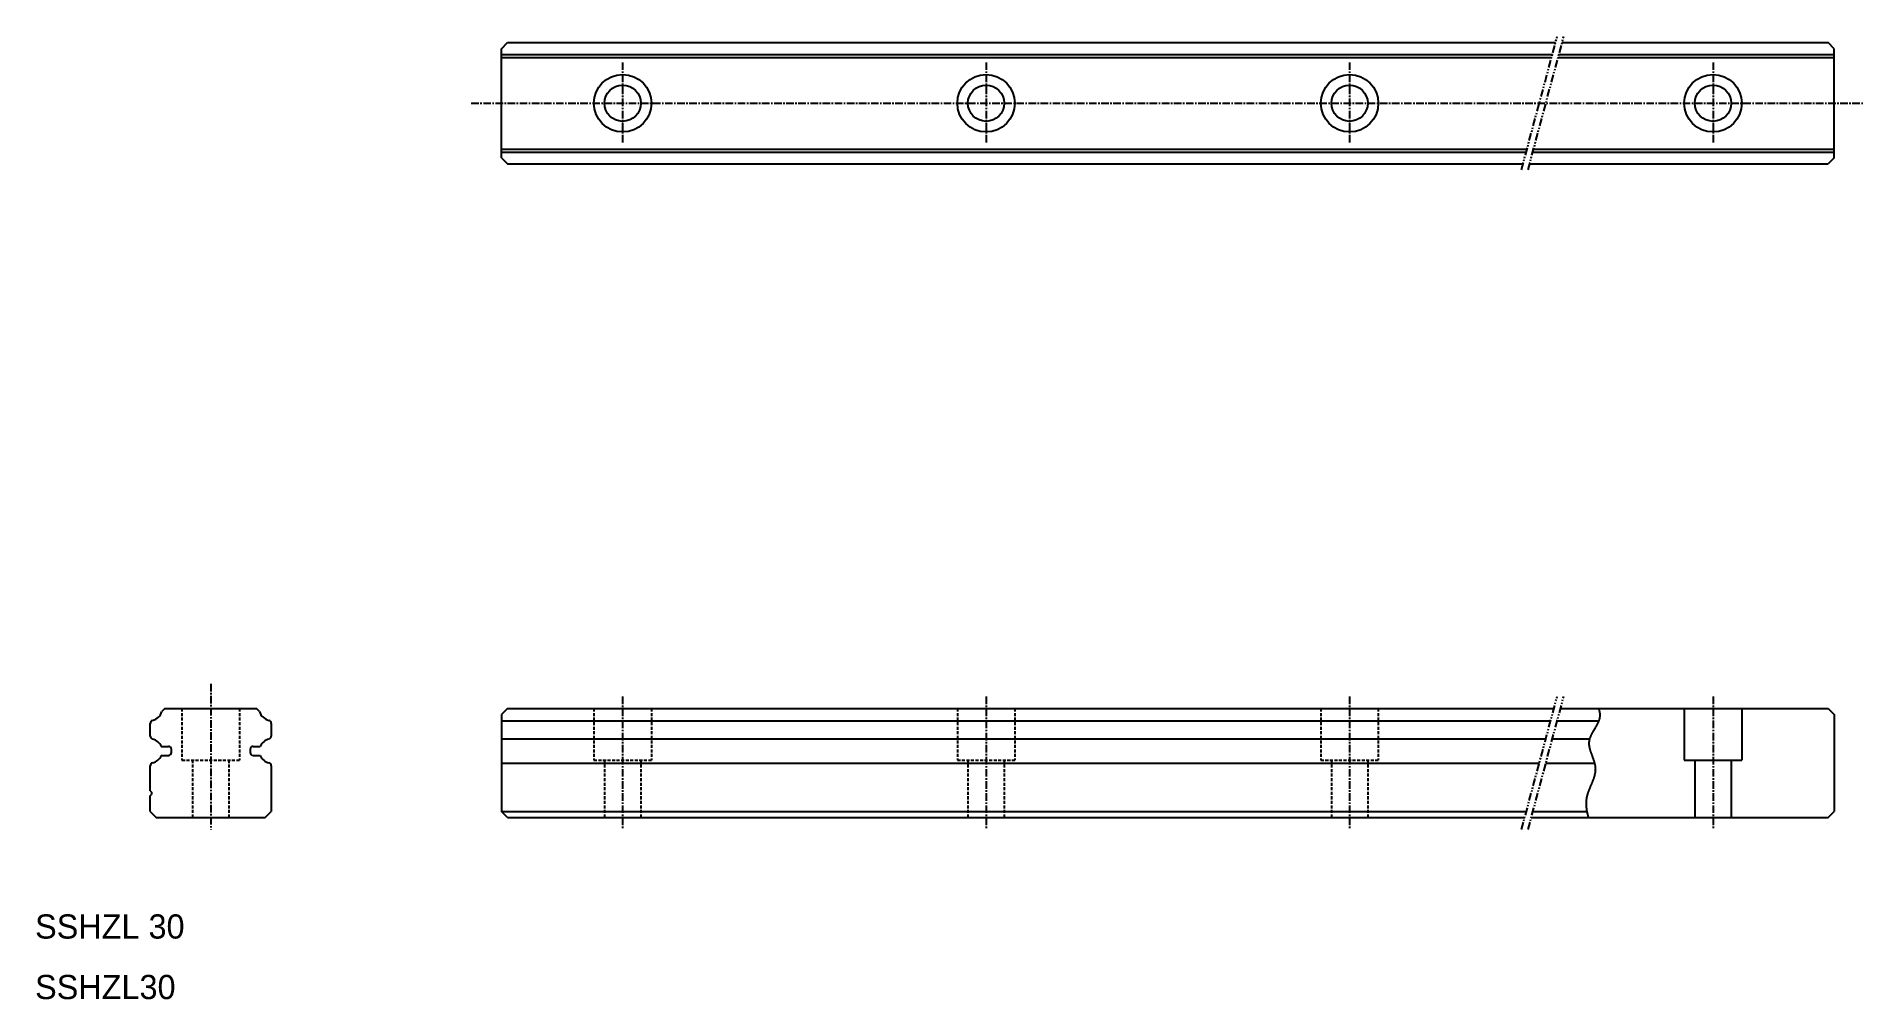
# Model space of a CAD drawing. Extents: x 10 to 312, y 10 to 169.
import ezdxf

# ---------------------------------------------------------------- set-up
doc = ezdxf.new("R2010")
doc.units = 0
for name, pattern in [('CENTER', [2, 1.25, -0.25, 0.25, -0.25]), ('DASHED', [0.75, 0.5, -0.25]), ('PHANTOM', [2.5, 1.25, -0.25, 0.25, -0.25, 0.25, -0.25])]:
    doc.linetypes.add(name, pattern=pattern)
doc.layers.get('0').update_dxf_attribs({"linetype": 'CONTINUOUS'})
doc.layers.add('CENTER', color=1, linetype='CENTER')

msp = doc.modelspace()

# ---------------------------------------------------------------- linework, layer by layer
at = {"color": 3, "linetype": 'PHANTOM'}
for p, q in [((255.38, 147.01), (261.28, 169.01)), ((256.47, 147.01), (262.36, 169.01)), ((255.38, 38), (261.28, 60)), ((256.47, 38), (262.36, 60))]:
    msp.add_line(p, q, dxfattribs=at)
at = {"color": 7, "linetype": 'CONTINUOUS'}
for p, q in [((87, 167), (88, 168)), ((87, 149), (87, 167)), ((87, 166.07), (260.49, 166.07)), ((88, 168), (261.01, 168)), ((261.57, 166.07), (307, 166.07)), ((262.09, 168), (306, 168)), ((307, 167), (306, 168)), ((307, 149), (307, 167)), ((87, 165.57), (260.35, 165.57)), ((261.44, 165.57), (307, 165.57)), ((87, 150.43), (256.3, 150.43)), ((87, 149.93), (256.16, 149.93)), ((87, 149), (88, 148)), ((88, 148), (255.65, 148)), ((256.73, 148), (306, 148)), ((257.25, 149.93), (307, 149.93)), ((257.38, 150.43), (307, 150.43)), ((307, 149), (306, 148)), ((31.43, 58), (30.93, 57.5)), ((31.43, 58), (46.57, 58)), ((47.07, 57.5), (46.57, 58)), ((88, 58), (87, 57)), ((88, 58), (260.74, 58)), ((261.83, 58), (306, 58)), ((282.25, 58), (282.25, 49.5)), ((291.75, 58), (291.75, 49.5)), ((306, 58), (307, 57)), ((29, 53.45), (29, 55.55)), ((49, 55.55), (49, 53.45)), ((87, 57), (87, 41)), ((87, 55.99), (260.2, 55.99)), ((261.29, 55.99), (268.14, 55.99)), ((307, 57), (307, 41)), ((30.84, 51.75), (32, 51.75)), ((46, 51.75), (47.16, 51.75)), ((87, 53.01), (259.41, 53.01)), ((260.49, 53.01), (266.63, 53.01)), ((29, 44.42), (29, 48.55)), ((30.84, 50.25), (32, 50.25)), ((32.5, 50.75), (32.5, 51.25)), ((45.5, 51.25), (45.5, 50.75)), ((46, 50.25), (47.16, 50.25)), ((49, 48.55), (49, 41)), ((87, 48.99), (258.33, 48.99)), ((259.41, 48.99), (267.43, 48.99)), ((282.25, 49.5), (291.75, 49.5)), ((284, 49.5), (284, 40)), ((290, 49.5), (290, 40)), ((29, 44.42), (29.21, 44.21)), ((29, 43.58), (29.21, 43.79)), ((29, 41), (29, 43.58)), ((29, 41), (30, 40)), ((30, 40), (48, 40)), ((48, 40), (49, 41)), ((87, 41), (256.19, 41)), ((88, 40), (87, 41)), ((88, 40), (255.92, 40)), ((257, 40), (306, 40)), ((257.27, 41), (266.18, 41)), ((306, 40), (307, 41))]:
    msp.add_line(p, q, dxfattribs=at)
at = {"color": 3, "linetype": 'DASHED'}
for p, q in [((34.25, 58), (34.25, 49.5)), ((43.75, 58), (43.75, 49.5)), ((102.25, 58), (102.25, 49.5)), ((111.75, 58), (111.75, 49.5)), ((162.25, 58), (162.25, 49.5)), ((171.75, 58), (171.75, 49.5)), ((222.25, 58), (222.25, 49.5)), ((231.75, 58), (231.75, 49.5)), ((34.25, 49.5), (43.75, 49.5)), ((36, 49.5), (36, 40)), ((42, 49.5), (42, 40)), ((102.25, 49.5), (111.75, 49.5)), ((104, 49.5), (104, 40)), ((110, 49.5), (110, 40)), ((162.25, 49.5), (171.75, 49.5)), ((164, 49.5), (164, 40)), ((170, 49.5), (170, 40)), ((222.25, 49.5), (231.75, 49.5)), ((224, 49.5), (224, 40)), ((230, 49.5), (230, 40))]:
    msp.add_line(p, q, dxfattribs=at)
at = {"color": 3}
msp.add_polyline3d([(268.11, 58, 0), (268.13, 57.93, 0), (268.15, 57.86, 0), (268.17, 57.79, 0), (268.19, 57.72, 0), (268.21, 57.65, 0), (268.23, 57.58, 0), (268.24, 57.51, 0), (268.26, 57.44, 0), (268.27, 57.37, 0), (268.28, 57.3, 0), (268.29, 57.23, 0), (268.3, 57.16, 0), (268.3, 57.1, 0), (268.31, 57.03, 0), (268.31, 56.96, 0), (268.31, 56.89, 0), (268.31, 56.82, 0), (268.3, 56.75, 0), (268.3, 56.68, 0), (268.29, 56.61, 0), (268.28, 56.55, 0), (268.27, 56.48, 0), (268.26, 56.41, 0), (268.24, 56.34, 0), (268.23, 56.27, 0), (268.21, 56.21, 0), (268.19, 56.14, 0), (268.16, 56.07, 0), (268.14, 56, 0), (268.12, 55.93, 0), (268.09, 55.87, 0), (268.06, 55.8, 0), (268.03, 55.73, 0), (268, 55.66, 0), (267.97, 55.6, 0), (267.94, 55.53, 0), (267.9, 55.46, 0), (267.87, 55.39, 0), (267.83, 55.33, 0), (267.8, 55.26, 0), (267.76, 55.19, 0), (267.72, 55.13, 0), (267.69, 55.06, 0), (267.65, 54.99, 0), (267.61, 54.92, 0), (267.57, 54.86, 0), (267.53, 54.79, 0), (267.49, 54.72, 0), (267.45, 54.66, 0), (267.41, 54.59, 0), (267.37, 54.52, 0), (267.33, 54.45, 0), (267.29, 54.39, 0), (267.25, 54.32, 0), (267.21, 54.25, 0), (267.17, 54.18, 0), (267.14, 54.12, 0), (267.1, 54.05, 0), (267.06, 53.98, 0), (267.02, 53.91, 0), (266.99, 53.85, 0), (266.95, 53.78, 0), (266.92, 53.71, 0), (266.88, 53.64, 0), (266.85, 53.58, 0), (266.82, 53.51, 0), (266.79, 53.44, 0), (266.76, 53.37, 0), (266.73, 53.3, 0), (266.7, 53.23, 0), (266.68, 53.17, 0), (266.66, 53.1, 0), (266.63, 53.03, 0), (266.61, 52.96, 0), (266.59, 52.89, 0), (266.58, 52.82, 0), (266.56, 52.75, 0), (266.55, 52.68, 0), (266.54, 52.61, 0), (266.53, 52.54, 0), (266.52, 52.47, 0), (266.51, 52.4, 0), (266.51, 52.33, 0), (266.51, 52.26, 0), (266.51, 52.19, 0), (266.51, 52.12, 0), (266.52, 52.05, 0), (266.52, 51.98, 0), (266.53, 51.91, 0), (266.54, 51.84, 0), (266.55, 51.77, 0), (266.56, 51.7, 0), (266.57, 51.63, 0), (266.59, 51.56, 0), (266.6, 51.48, 0), (266.62, 51.41, 0), (266.64, 51.34, 0), (266.66, 51.27, 0), (266.68, 51.2, 0), (266.7, 51.13, 0), (266.72, 51.05, 0), (266.74, 50.98, 0), (266.77, 50.91, 0), (266.79, 50.84, 0), (266.81, 50.77, 0), (266.84, 50.69, 0), (266.87, 50.62, 0), (266.89, 50.55, 0), (266.92, 50.48, 0), (266.94, 50.4, 0), (266.97, 50.33, 0), (267, 50.26, 0), (267.03, 50.19, 0), (267.05, 50.11, 0), (267.08, 50.04, 0), (267.11, 49.97, 0), (267.13, 49.9, 0), (267.16, 49.82, 0), (267.19, 49.75, 0), (267.21, 49.68, 0), (267.24, 49.61, 0), (267.26, 49.53, 0), (267.29, 49.46, 0), (267.31, 49.39, 0), (267.34, 49.32, 0), (267.36, 49.24, 0), (267.38, 49.17, 0), (267.4, 49.1, 0), (267.42, 49.03, 0), (267.44, 48.95, 0), (267.46, 48.88, 0), (267.48, 48.81, 0), (267.49, 48.74, 0), (267.51, 48.66, 0), (267.52, 48.59, 0), (267.53, 48.52, 0), (267.55, 48.45, 0), (267.55, 48.37, 0), (267.56, 48.3, 0), (267.57, 48.23, 0), (267.57, 48.16, 0), (267.57, 48.09, 0), (267.58, 48.02, 0), (267.57, 47.94, 0), (267.57, 47.87, 0), (267.57, 47.8, 0), (267.56, 47.73, 0), (267.56, 47.66, 0), (267.55, 47.59, 0), (267.54, 47.51, 0), (267.53, 47.44, 0), (267.52, 47.37, 0), (267.51, 47.3, 0), (267.49, 47.23, 0), (267.48, 47.16, 0), (267.46, 47.09, 0), (267.44, 47.02, 0), (267.43, 46.94, 0), (267.41, 46.87, 0), (267.39, 46.8, 0), (267.37, 46.73, 0), (267.34, 46.66, 0), (267.32, 46.59, 0), (267.3, 46.52, 0), (267.27, 46.45, 0), (267.25, 46.38, 0), (267.22, 46.31, 0), (267.2, 46.24, 0), (267.17, 46.17, 0), (267.14, 46.09, 0), (267.12, 46.02, 0), (267.09, 45.95, 0), (267.06, 45.88, 0), (267.03, 45.81, 0), (267, 45.74, 0), (266.97, 45.67, 0), (266.94, 45.6, 0), (266.92, 45.53, 0), (266.89, 45.46, 0), (266.86, 45.39, 0), (266.83, 45.32, 0), (266.8, 45.25, 0), (266.77, 45.18, 0), (266.74, 45.11, 0), (266.71, 45.04, 0), (266.68, 44.96, 0), (266.65, 44.89, 0), (266.62, 44.82, 0), (266.59, 44.75, 0), (266.56, 44.68, 0), (266.53, 44.61, 0), (266.51, 44.54, 0), (266.48, 44.47, 0), (266.45, 44.4, 0), (266.43, 44.33, 0), (266.4, 44.26, 0), (266.37, 44.19, 0), (266.35, 44.11, 0), (266.33, 44.04, 0), (266.3, 43.97, 0), (266.28, 43.9, 0), (266.26, 43.83, 0), (266.24, 43.76, 0), (266.22, 43.69, 0), (266.2, 43.62, 0), (266.18, 43.55, 0), (266.16, 43.47, 0), (266.15, 43.4, 0), (266.13, 43.33, 0), (266.12, 43.26, 0), (266.11, 43.19, 0), (266.1, 43.12, 0), (266.09, 43.05, 0), (266.08, 42.97, 0), (266.07, 42.9, 0), (266.06, 42.83, 0), (266.06, 42.76, 0), (266.05, 42.69, 0), (266.05, 42.61, 0), (266.04, 42.54, 0), (266.04, 42.47, 0), (266.04, 42.4, 0), (266.04, 42.33, 0), (266.04, 42.25, 0), (266.04, 42.18, 0), (266.04, 42.11, 0), (266.05, 42.04, 0), (266.05, 41.97, 0), (266.05, 41.89, 0), (266.06, 41.82, 0), (266.07, 41.75, 0), (266.07, 41.68, 0), (266.08, 41.6, 0), (266.09, 41.53, 0), (266.1, 41.46, 0), (266.11, 41.39, 0), (266.12, 41.31, 0), (266.13, 41.24, 0), (266.14, 41.17, 0), (266.16, 41.09, 0), (266.17, 41.02, 0), (266.19, 40.95, 0), (266.2, 40.88, 0), (266.22, 40.8, 0), (266.23, 40.73, 0), (266.25, 40.66, 0), (266.27, 40.58, 0), (266.29, 40.51, 0), (266.3, 40.44, 0), (266.32, 40.37, 0), (266.34, 40.29, 0), (266.36, 40.22, 0), (266.38, 40.15, 0), (266.4, 40.07, 0), (266.42, 40, 0)], dxfattribs=at)
at = {"color": 7, "linetype": 'CONTINUOUS'}
for centre, radius in [((107, 158), 4.75), ((107, 158), 3), ((167, 158), 4.75), ((167, 158), 3), ((227, 158), 4.75), ((227, 158), 3), ((287, 158), 4.75), ((287, 158), 3)]:
    msp.add_circle(centre, radius, dxfattribs=at)
for centre, radius, start, end in [((28.93, 58.07), 2.08, 282.7762, 344.1539), ((49.07, 58.07), 2.08, 195.8461, 257.2238), ((29.5, 55.55), 0.5, 102.7763, 180), ((48.5, 55.55), 0.5, 0, 77.2237), ((29.5, 53.45), 0.5, 180, 257.2237), ((28.93, 50.93), 2.08, 23.1459, 77.2238), ((32, 51.25), 0.5, 0, 90), ((46, 51.25), 0.5, 90, 180), ((49.07, 50.93), 2.08, 102.7762, 156.8541), ((48.5, 53.45), 0.5, 282.7763, 0), ((29.5, 48.55), 0.5, 102.7763, 180), ((28.93, 51.07), 2.08, 282.7762, 336.8541), ((32, 50.75), 0.5, 270, 0), ((46, 50.75), 0.5, 180, 270), ((49.07, 51.07), 2.08, 203.1459, 257.2238), ((48.5, 48.55), 0.5, 0, 77.2237), ((29, 44), 0.3, 0, 44.9996), ((29, 44), 0.3, 315.0004, 0)]:
    msp.add_arc(centre, radius, start, end, dxfattribs=at)
at = {"layer": 'CENTER', "color": 1, "linetype": 'CENTER'}
for p, q in [((107, 164.75), (107, 151.25)), ((167, 164.75), (167, 151.25)), ((227, 164.75), (227, 151.25)), ((287, 164.75), (287, 151.25)), ((82, 158), (312, 158)), ((39, 62.09), (39, 38)), ((107, 60), (107, 38)), ((167, 60), (167, 38)), ((227, 60), (227, 38)), ((287, 60), (287, 38))]:
    msp.add_line(p, q, dxfattribs=at)

# ---------------------------------------------------------------- texts
at = {"color": 7, "linetype": 'CONTINUOUS'}
for s, p in [('SSHZL 30', (10, 20)), ('SSHZL30', (10, 10))]:
    msp.add_text(s, height=4, dxfattribs=at).set_placement(p)

doc.saveas('drawing.dxf')
